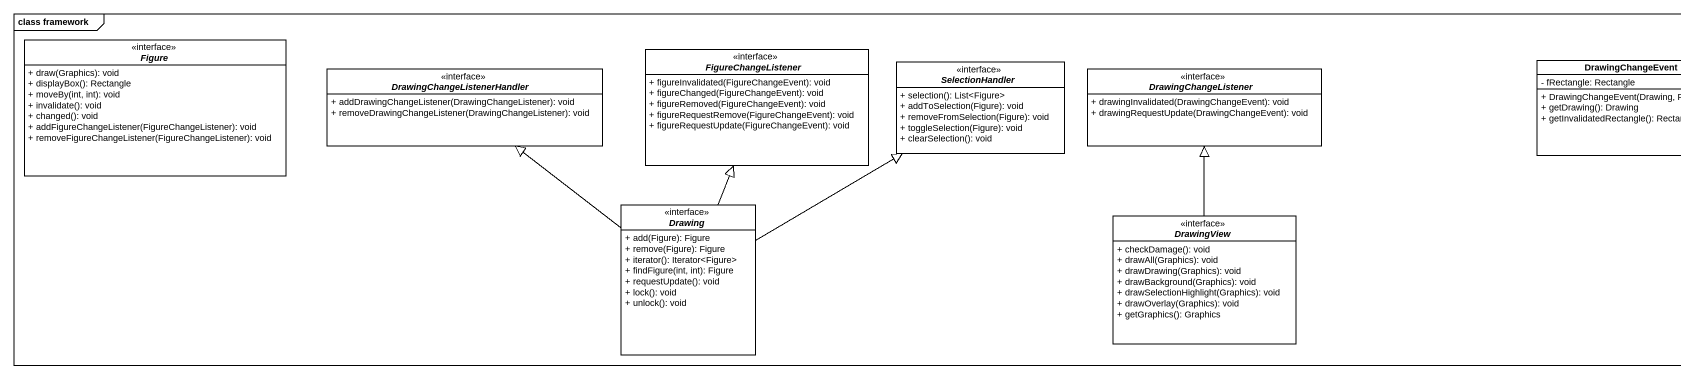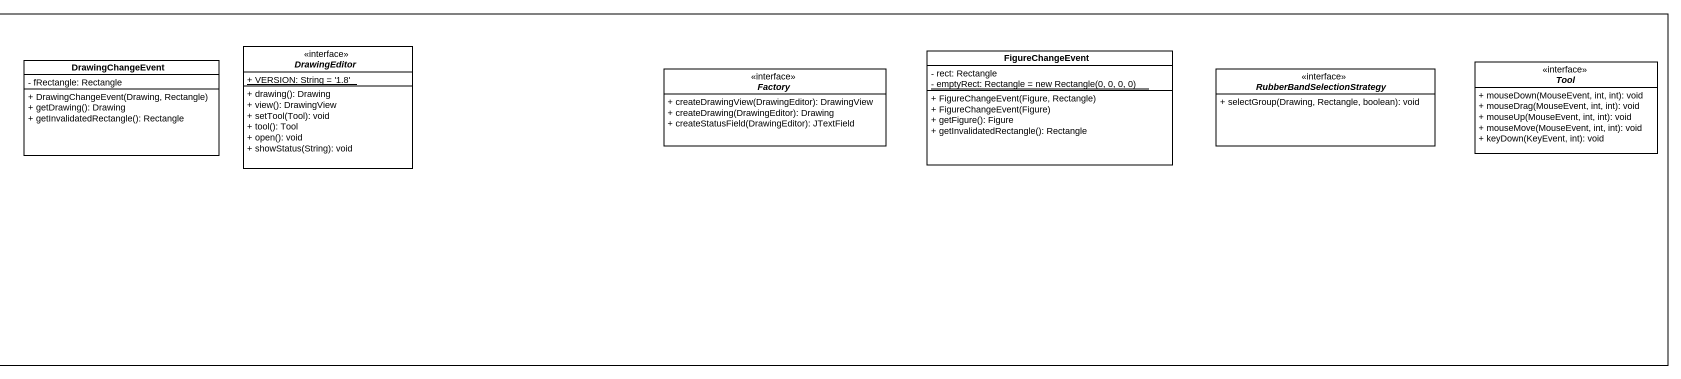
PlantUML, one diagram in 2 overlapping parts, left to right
@startuml
mainframe class framework
hide circle
hide empty members
skinparam classAttributeIconSize 0
interface Figure <<interface>> {
  + draw(Graphics): void
  + displayBox(): Rectangle
  + moveBy(int, int): void
  + invalidate(): void
  + changed(): void
  + addFigureChangeListener(FigureChangeListener): void
  + removeFigureChangeListener(FigureChangeListener): void
}
interface DrawingChangeListenerHandler <<interface>> {
  + addDrawingChangeListener(DrawingChangeListener): void
  + removeDrawingChangeListener(DrawingChangeListener): void
}
interface FigureChangeListener <<interface>> {
  + figureInvalidated(FigureChangeEvent): void
  + figureChanged(FigureChangeEvent): void
  + figureRemoved(FigureChangeEvent): void
  + figureRequestRemove(FigureChangeEvent): void
  + figureRequestUpdate(FigureChangeEvent): void
}
interface SelectionHandler <<interface>> {
  + selection(): List<Figure>
  + addToSelection(Figure): void
  + removeFromSelection(Figure): void
  + toggleSelection(Figure): void
  + clearSelection(): void
}
interface DrawingChangeListener <<interface>> {
  + drawingInvalidated(DrawingChangeEvent): void
  + drawingRequestUpdate(DrawingChangeEvent): void
}
class DrawingChangeEvent {
  - fRectangle: Rectangle
  + DrawingChangeEvent(Drawing, Rectangle)
  + getDrawing(): Drawing
  + getInvalidatedRectangle(): Rectangle
}
interface DrawingEditor <<interface>> {
  {static} + VERSION: String = '1.8'
  + drawing(): Drawing
  + view(): DrawingView
  + setTool(Tool): void
  + tool(): Tool
  + open(): void
  + showStatus(String): void
}
interface Factory <<interface>> {
  + createDrawingView(DrawingEditor): DrawingView
  + createDrawing(DrawingEditor): Drawing
  + createStatusField(DrawingEditor): JTextField
}
class FigureChangeEvent {
  - rect: Rectangle
  {static} {field} - emptyRect: Rectangle = new Rectangle(0, 0, 0, 0)
  + FigureChangeEvent(Figure, Rectangle)
  + FigureChangeEvent(Figure)
  + getFigure(): Figure
  + getInvalidatedRectangle(): Rectangle
}
interface RubberBandSelectionStrategy <<interface>> {
  + selectGroup(Drawing, Rectangle, boolean): void
}
interface Tool <<interface>> {
  + mouseDown(MouseEvent, int, int): void
  + mouseDrag(MouseEvent, int, int): void
  + mouseUp(MouseEvent, int, int): void
  + mouseMove(MouseEvent, int, int): void
  + keyDown(KeyEvent, int): void
}
interface Drawing <<interface>> {
  + add(Figure): Figure
  + remove(Figure): Figure
  + iterator(): Iterator<Figure>
  + findFigure(int, int): Figure
  + requestUpdate(): void
  + lock(): void
  + unlock(): void
}
interface DrawingView <<interface>> {
  + checkDamage(): void
  + drawAll(Graphics): void
  + drawDrawing(Graphics): void
  + drawBackground(Graphics): void
  + drawSelectionHighlight(Graphics): void
  + drawOverlay(Graphics): void
  + getGraphics(): Graphics
}
Drawing -up-|> DrawingChangeListenerHandler
Drawing -up-|> FigureChangeListener
Drawing -right-|> SelectionHandler
DrawingView -up-|> DrawingChangeListener
@enduml
